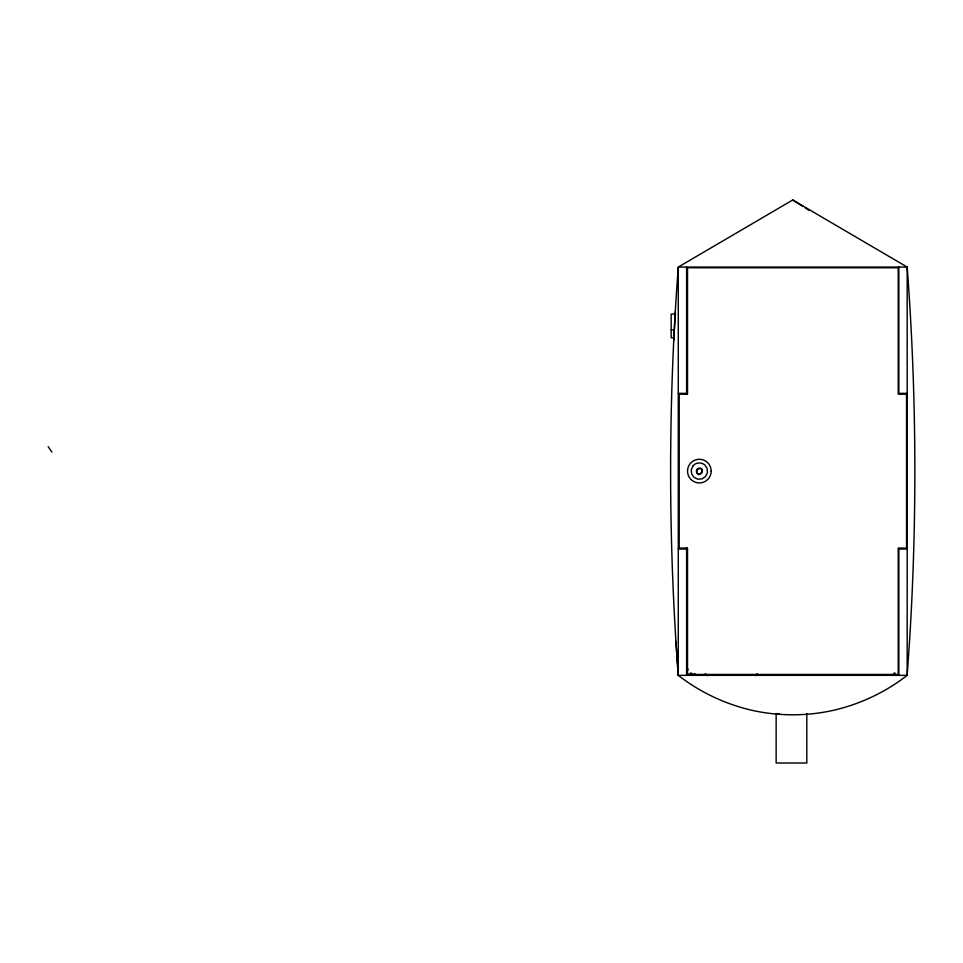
<?xml version="1.0" encoding="UTF-8"?>
<svg xmlns="http://www.w3.org/2000/svg" width="963" height="963" viewBox="0 0 963 963"><rect width="100%" height="100%" fill="white"/><g stroke="black" fill="none" stroke-linecap="round" stroke-linejoin="round"><path stroke-width="1.44" d="M673.799 340.156L675.328 311.735M893.483 675.34L895.012 673.077M892.581 675.34L894.374 673.077M792.73 199.991L678.277 267.064A2722.618 2722.618 0 0 0 678.277 675.34C699.872 692.156 725.055 704.025 751.694 710.249A187.472 187.472 0 0 0 833.765 710.249C860.404 704.025 885.587 692.156 907.182 675.34L909.529 641.358A2722.533 2722.533 0 0 0 907.182 267.064L792.73 199.991L802.817 206.371M687.522 674.449L898.214 674.449L898.214 548.079L906.532 548.079L906.532 394.132L898.214 394.132L898.214 267.762L687.522 267.762L687.522 394.132L679.204 394.132L679.204 548.079L687.522 548.079L687.522 674.449L693.841 674.437M675.617 314.094L671.175 314.094L671.175 337.784L674.136 337.784M671.175 329.876L674.136 329.876M678.277 393.361L686.595 393.361M907.182 393.361L898.864 393.361L898.864 267.064M678.277 549.042L686.595 549.042M907.182 549.042L898.864 549.042L898.864 675.34M678.277 675.34L907.182 675.34L907.182 267.064L678.277 267.064L678.277 675.34L675.93 641.358M779.079 713.655L776.154 713.655L776.154 763.009L806.813 763.009L806.813 713.655M805.345 207.96L809.125 210.355M694.407 673.582L696.634 675.34M691.085 673.077L692.879 675.34M48.15 446.663L51.906 452.104M686.595 667.419L688.136 669.682M690.447 673.077L691.976 675.34M686.595 267.064L686.595 394.517M686.595 547.466L686.595 675.34M757.387 673.739A38.267 38.267 0 0 1 755.209 675.605M707.48 675.605A38.267 38.267 0 0 1 705.313 673.739M696.731 469.775C697.308 483.185 708.636 463.564 696.731 469.775M693.131 465.731L691.278 469.559L691.59 473.808L693.986 477.335L697.814 479.189L702.063 478.876L705.59 476.48L707.444 472.652L707.131 468.403L704.747 464.876C701.305 462.168 695.996 462.228 693.131 465.731M711.2 471.1L710.79 468.042A11.833 11.833 0 0 0 691.759 462.035A11.833 11.833 0 0 0 694.359 481.837A11.833 11.833 0 0 0 711.2 471.1M697.465 473.375A2.961 2.961 0 0 0 702.28 471.617A2.961 2.961 0 0 0 698.356 468.319A2.961 2.961 0 0 0 697.465 473.375"/></g></svg>
